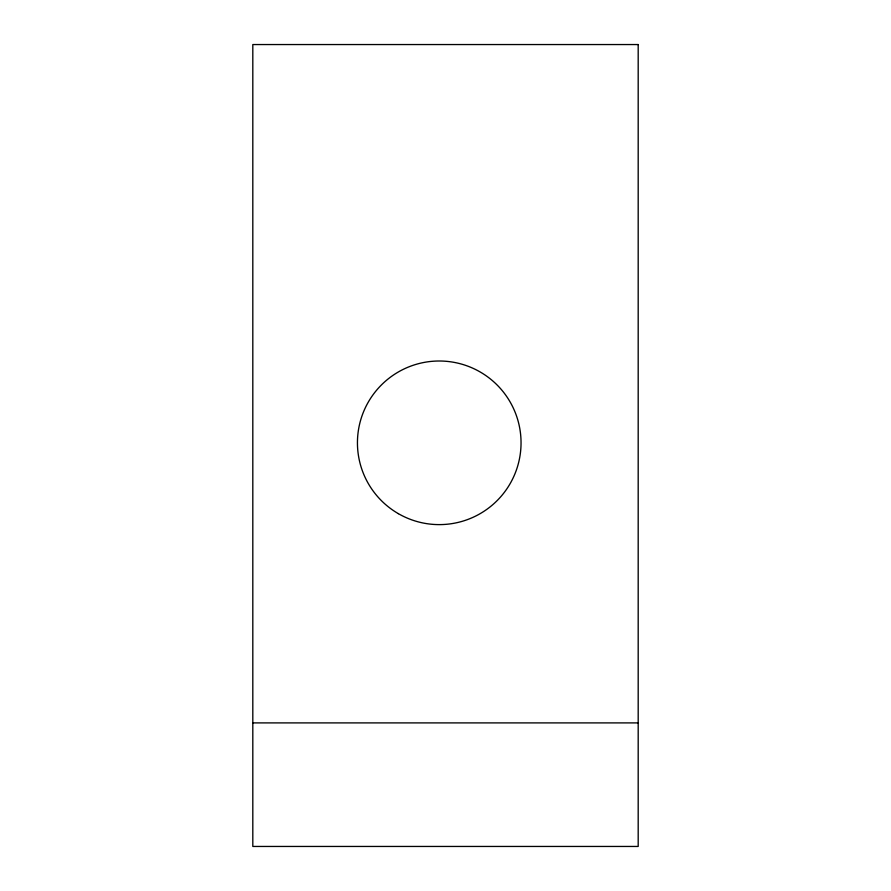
<?xml version="1.0" encoding="UTF-8"?>
<svg xmlns="http://www.w3.org/2000/svg" width="891" height="891" viewBox="0 0 891 891"><rect width="100%" height="100%" fill="white"/><g stroke="black" fill="none" stroke-linecap="round" stroke-linejoin="round"><path stroke-width="1.34" d="M252.81 722.902L638.19 722.902M638.19 44.55L252.81 44.55L252.81 846.45L638.19 846.45L638.19 44.55M398.344 513.65A81.794 81.794 0 0 0 521.046 442.805A81.794 81.794 0 0 0 398.344 371.97A81.794 81.794 0 0 0 398.344 513.65"/></g></svg>
